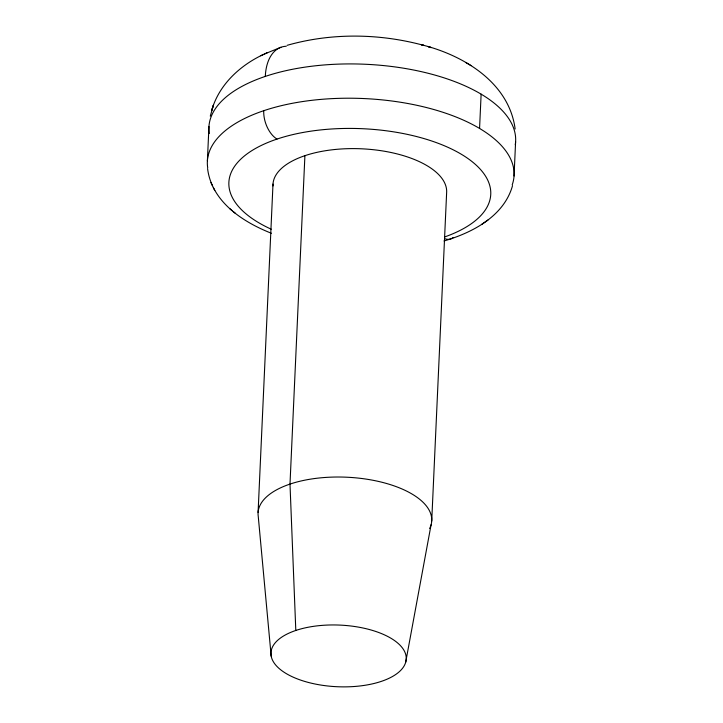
<?xml version="1.0" encoding="UTF-8"?>
<svg xmlns="http://www.w3.org/2000/svg" width="723" height="723" viewBox="0 0 723 723"><rect width="100%" height="100%" fill="white"/><g stroke="black" fill="none" stroke-linecap="round" stroke-linejoin="round"><path stroke-width="1.08" d="M207.393 160.831L208.947 126.543M258.084 512.471L272.996 184.067M304.907 155.68L289.995 484.094L295.806 630.456M431.721 521.066L446.633 192.661A86.923 39.602 2.6 0 0 360.316 148.748A86.923 39.602 2.6 0 0 272.978 185.956M479.566 128.441L481.129 94.153M514.053 175.996L515.607 141.708M431.08 524.799L405.684 662.268A67.709 30.845 2.6 0 1 297.551 678.978A67.709 30.845 2.6 0 1 312.517 626.489A67.709 30.845 2.6 0 1 405.684 662.268M210.285 116.132L213.393 105.278L211.685 110.465C218.906 84.817 239.982 65.341 263.597 54.397M512.517 185.712C503.913 216.331 472.345 232.679 444.03 240.976M481.654 224.419L488.016 219.973M264.555 53.963L280.958 47.266M260.723 55.77L267.329 52.643M287.094 45.332C331.477 32.698 379.367 33.339 423.805 45.377L421.455 44.772C463.326 55.065 509.073 82.44 515.138 129.001M428.332 46.661L431.188 47.619L428.612 46.751M271.396 233.267C242.801 221.979 211.749 201.807 207.591 168.685M465.711 62.458L471.161 65.666M229.625 208.531L231.947 210.474M233.195 211.523L235.445 213.412M210.953 182.594L212.435 185.666M213.321 187.519L214.776 190.538M271.188 656.222L258.238 516.249A86.923 39.602 2.6 0 1 351.595 477.496A86.923 39.602 2.6 0 1 429.661 528.468M209.263 133.547A153.52 69.932 2.6 0 1 362.431 64.139A153.52 69.932 2.6 0 1 515.273 144.69M265.296 76.412A51.17 29.526 71.4 0 1 286.245 46.254M207.709 167.835A153.52 69.932 2.6 0 1 367.447 98.735A153.52 69.932 2.6 0 1 512.2 184.88M271.233 229.2A131.089 59.72 2.6 0 1 267.085 142.82A131.089 59.72 2.6 0 1 456.086 151.306A131.089 59.72 2.6 0 1 444.555 236.981M277.008 139.078A22.431 12.942 71.4 0 1 263.741 110.7M453.222 237.524A22.431 12.942 71.4 0 1 445.097 238.807"/></g></svg>
